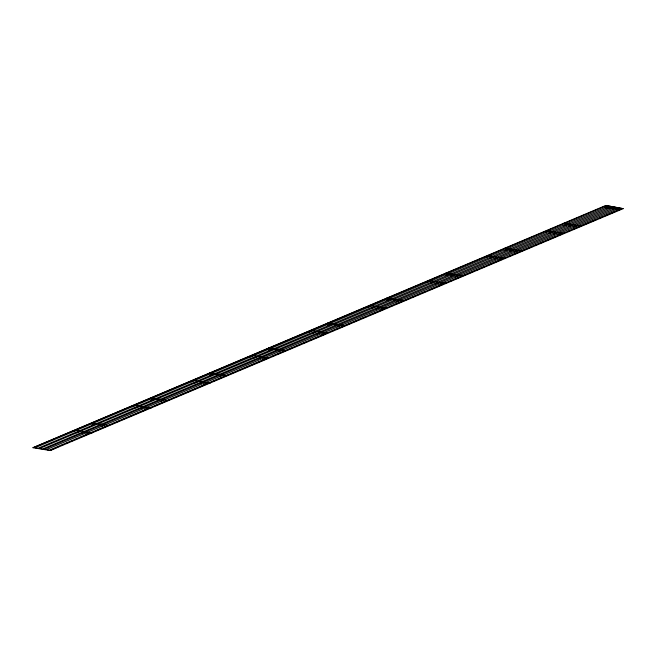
<?xml version="1.0" encoding="UTF-8"?>
<svg xmlns="http://www.w3.org/2000/svg" width="656" height="656" viewBox="0 0 656 656"><rect width="100%" height="100%" fill="white"/><g stroke="black" fill="none" stroke-linecap="round" stroke-linejoin="round"><path stroke-width="0.98" d="M605.767 205.459L32.948 447.72L50.233 450.541L623.2 208.657L605.767 205.459L623.2 208.657M32.948 447.72L605.914 205.828M73.005 431.705L77.252 429.91M131.995 406.802L136.292 404.99M191.027 381.882L195.332 380.062M250.067 356.954L254.372 355.142M309.107 332.034L313.404 330.214M368.147 307.106L372.444 305.294M427.187 282.187L431.484 280.366M486.227 257.259L490.524 255.446M545.267 232.339L549.564 230.518M604.299 207.411L608.202 206.205L35.08 447.712L37.359 448.089M91.717 425.145L95.85 423.399M150.757 400.217L154.89 398.471M209.797 375.298L213.93 373.551M268.829 350.37L272.97 348.623M327.869 325.45L332.01 323.703M386.909 300.522L391.042 298.775M445.949 275.602L450.082 273.855M504.989 250.674L509.122 248.927M564.029 225.754L568.162 224.008M605.644 208.182L610.482 206.574L37.507 448.466M76.637 432.845L80.335 431.279M135.62 407.942L139.367 406.359M194.66 383.022L198.407 381.439M253.692 358.094L257.447 356.511M312.732 333.174L316.479 331.592M371.772 308.246L375.519 306.664M430.812 283.326L434.559 281.744M489.852 258.398L493.599 256.816M548.892 233.479L552.639 231.896M607.932 208.551L612.761 206.952L39.647 448.458L41.164 448.712M98.154 425.096L100.967 423.907M157.194 400.176L160.007 398.987M216.234 375.248L219.038 374.059L221.474 374.814M275.266 350.329L278.078 349.14L280.506 349.886M334.306 325.401L337.118 324.212L339.546 324.966M393.346 300.481L396.158 299.292L398.586 300.038M450.902 276.184L455.198 274.364L457.626 275.118M509.933 251.256L514.238 249.444L516.666 250.19M568.973 226.336L573.278 224.516L575.706 225.27M611.146 208.534L615.041 207.321L42.074 449.212M81.205 433.591L85.436 431.804M140.179 408.688L144.476 406.876M199.219 383.768L203.516 381.956M258.259 358.84L262.556 357.028M317.299 333.92L321.596 332.108M376.339 308.992L380.636 307.18M435.371 284.073L439.676 282.26M494.411 259.145L498.708 257.332M553.451 234.225L557.748 232.413M612.491 209.297L617.321 207.698L44.206 449.204L45.723 449.458M101.229 426.474L105.526 424.653L107.953 425.408M160.269 401.546L164.566 399.734L166.993 400.48M219.309 376.626L223.606 374.806L226.033 375.56M278.341 351.698L282.646 349.886L285.073 350.632M337.381 326.778L341.686 324.958L344.113 325.712M396.421 301.85L400.718 300.038L403.153 300.784M455.461 276.93L459.758 275.11L462.185 275.864M514.501 252.002L518.798 250.19L521.225 250.936M573.541 227.083L577.838 225.262L580.265 226.017M615.705 209.28L619.608 208.067L46.486 449.581M85.764 434.338L90.003 432.55M144.746 409.434L149.043 407.622M203.778 384.514L208.083 382.702M262.818 359.586L267.115 357.774M321.858 334.667L326.155 332.854M380.898 309.739L385.195 307.926M439.938 284.819L444.235 283.007M498.978 259.891L503.275 258.079M558.018 234.971L562.315 233.159M617.05 210.043L621.888 208.444L48.913 450.328L47.248 449.704M59.335 446.26L50.233 450.541M61.18 445.481L63.96 444.309M65.805 443.53L68.577 442.357M70.43 441.578L73.201 440.406M75.055 439.627L77.826 438.454M79.679 437.675L88.929 433.772M93.578 431.804L91.848 432.976L90.536 432.755M95.448 431.017L105.764 426.662M107.633 425.875L110.446 424.686M112.324 423.891L115.128 422.71M117.006 421.915L119.818 420.726M121.688 419.938L147.928 408.86M152.618 406.884L150.888 408.048L149.576 407.835M154.488 406.089L169.486 399.758M171.355 398.971L174.168 397.782M176.046 396.995L178.858 395.806M180.728 395.01L206.968 383.94M211.658 381.956L209.928 383.129L208.616 382.907M213.528 381.169L228.526 374.838M230.395 374.043L233.208 372.862M235.086 372.067L237.89 370.878M239.768 370.091L266.008 359.012M272.568 356.241L275.381 355.06M277.25 354.265L292.248 347.934M294.126 347.147L296.93 345.958M298.808 345.163L301.621 343.982M303.49 343.186L307.238 341.604M310.05 340.423L325.048 334.093M331.608 331.321L334.421 330.132M336.29 329.345L351.288 323.014M353.158 322.219L355.97 321.03M357.848 320.243L360.661 319.054M362.53 318.267L366.278 316.684M369.09 315.495L384.088 309.165M390.648 306.393L393.461 305.212M395.33 304.417L410.328 298.086M412.198 297.299L415.01 296.11M416.888 295.315L419.692 294.134M421.57 293.339L425.318 291.756M428.13 290.567L443.128 284.245M449.688 281.473L452.492 280.284M454.37 279.497L474.05 271.182M475.92 270.395L478.732 269.206M480.61 268.419L484.358 266.836M487.17 265.647L502.16 259.317M508.72 256.545L511.532 255.364M513.41 254.569L533.09 246.262M534.96 245.467L537.772 244.286M539.65 243.491L543.398 241.908M546.21 240.719L556.518 236.373M558.387 235.578L561.2 234.397M567.76 231.625L570.572 230.436M572.45 229.649L596.812 219.358M598.69 218.571L602.438 216.988M605.25 215.799L615.558 211.445M617.427 210.658L620.24 209.469M566.579 223.778L564.152 223.024M568.859 224.147L571.138 224.524M551.442 231.502L549.015 230.756M553.721 231.871L556.001 232.249M558.289 232.618L560.568 232.995M562.848 233.364L564.012 233.208M507.539 248.698L505.112 247.952M509.819 249.075L512.098 249.444M492.402 256.422L489.975 255.676M494.681 256.799L496.961 257.168M499.249 257.546L501.528 257.915M503.808 258.292L504.972 258.128M448.499 273.626L446.072 272.871M450.779 273.995L453.066 274.372M433.362 281.35L430.935 280.604M435.641 281.719L437.929 282.096M440.209 282.465L442.488 282.843M444.768 283.212L445.932 283.056M389.459 298.546L387.032 297.799M391.747 298.923L394.026 299.292M374.322 306.27L371.895 305.524M376.61 306.647L378.889 307.016M381.169 307.393L383.448 307.762M385.728 308.14L386.901 307.976M330.419 323.474L327.992 322.719M332.707 323.843L334.986 324.22M315.29 331.198L312.855 330.452M317.57 331.567L319.849 331.944M322.129 332.313L324.408 332.69M326.696 333.059L327.861 332.904M271.387 348.393L268.952 347.647M273.667 348.771L275.946 349.14M256.25 356.118L253.815 355.372M258.53 356.495L260.809 356.864M263.089 357.241L265.368 357.61M267.656 357.987L268.821 357.823M212.347 373.321L209.92 372.567M214.627 373.69L216.906 374.068M197.21 381.046L194.783 380.3M201.769 381.792L199.342 381.046M204.049 382.161L206.337 382.538M153.307 398.241L150.88 397.495M155.587 398.618L157.866 398.987M160.154 399.365L162.434 399.734M138.17 405.966L135.743 405.219M142.729 406.712L140.302 405.966M145.017 407.089L147.297 407.458M94.267 423.169L91.84 422.415M96.547 423.538L98.826 423.915M101.114 424.284L103.394 424.662M79.13 430.894L76.703 430.147M83.697 431.64L81.262 430.894M85.977 432.009L88.257 432.386"/></g></svg>
